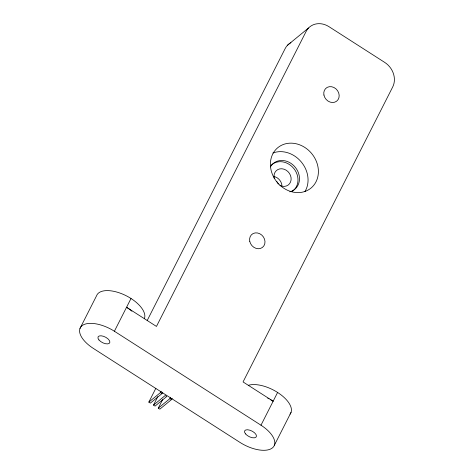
<?xml version="1.0" encoding="UTF-8"?>
<svg xmlns="http://www.w3.org/2000/svg" width="474" height="474" viewBox="0 0 474 474"><rect width="100%" height="100%" fill="white"/><g stroke="black" fill="none" stroke-linecap="round" stroke-linejoin="round"><path stroke-width="0.71" d="M79.976 328.476L96.589 295.723A26.52 12.697 26.9 0 1 124.97 295.142A26.52 12.697 26.9 0 1 144.44 318.463M114.394 331.243L260.984 425.208A26.52 12.697 26.9 0 1 272.443 447.883A26.52 12.697 26.9 0 1 239.986 442.414L93.402 348.449A26.52 12.697 26.9 0 1 81.943 325.774A26.52 12.697 26.9 0 1 114.394 331.243L131.014 298.49M147.189 320.537L285.141 48.615A18.676 16.045 50.7 0 1 290.923 42.63M162.724 392.217L162.055 393.539L150.377 403.107L148.83 402.118L155.845 388.295M153.505 405.116L165.183 395.541L166.73 396.531L155.051 406.105L153.505 405.116L157.848 396.554M148.83 402.118L160.508 392.543L161.178 391.228M172.169 398.273L171.499 399.588L159.821 409.163L158.275 408.173L162.612 399.612M158.275 408.173L169.953 398.598L170.622 397.283M260.984 425.208L277.598 392.454M274.41 445.175L291.03 412.421M287.588 45.166L308.58 27.96M160.508 392.543L162.055 393.539M169.953 398.598L171.499 399.588M131.885 311.199A26.52 12.697 26.9 0 0 126.564 307.265L156.461 326.432L306.133 31.408A18.676 16.045 50.7 0 1 329.015 26.698L384.681 62.378A18.676 16.045 50.7 0 1 392.727 86.914L243.055 381.937L273.148 401.223A26.52 12.697 26.9 0 0 270.192 399.464M267.727 398.172A26.52 12.697 26.9 0 1 268.965 398.8M248.613 385.232A26.52 12.697 26.9 0 1 279.293 393.586A26.52 12.697 26.9 0 1 290.035 414.158M272.888 153.013A26.147 22.462 50.7 0 1 301.274 161.942A26.147 22.462 50.7 0 1 304.978 191.543M270.441 166.884A16.809 14.439 50.7 0 1 295.545 167.618A16.809 14.439 50.7 0 1 289.798 191.834M271.306 165.112A16.809 14.439 50.7 0 1 293.839 168.543A16.809 14.439 50.7 0 1 292.363 191.223M274.316 178.674A9.338 8.022 50.7 0 1 281.917 168.768A9.338 8.022 50.7 0 1 291.089 179.919A9.338 8.022 50.7 0 1 279.903 185.47M276.757 181.625A5.605 4.811 50.7 0 1 278.262 184.09M273.877 176.441A9.338 8.022 50.7 0 1 274.991 176.743L277.118 177.78A9.338 8.022 50.7 0 1 281.959 185.725M98.953 339.947A6.535 3.128 26.9 0 0 109.31 343.318A6.535 3.128 26.9 0 0 103.433 336.273A6.535 3.128 26.9 0 0 98.953 339.947M245.538 433.911A6.535 3.128 26.9 0 0 255.895 437.277A6.535 3.128 26.9 0 0 250.017 430.238A6.535 3.128 26.9 0 0 245.538 433.911M270.458 166.101A26.147 22.462 50.7 0 0 307.958 190.133A26.147 22.462 50.7 0 0 304.788 147.414A26.147 22.462 50.7 0 0 270.458 166.101M249.733 241.254A8.402 7.223 50.7 0 0 262.436 247.428A8.402 7.223 50.7 0 0 259.687 233.682A8.402 7.223 50.7 0 0 249.733 241.254M323.92 95.031A8.402 7.223 50.7 0 0 336.623 101.199A8.402 7.223 50.7 0 0 333.874 87.459A8.402 7.223 50.7 0 0 323.92 95.031"/></g></svg>
